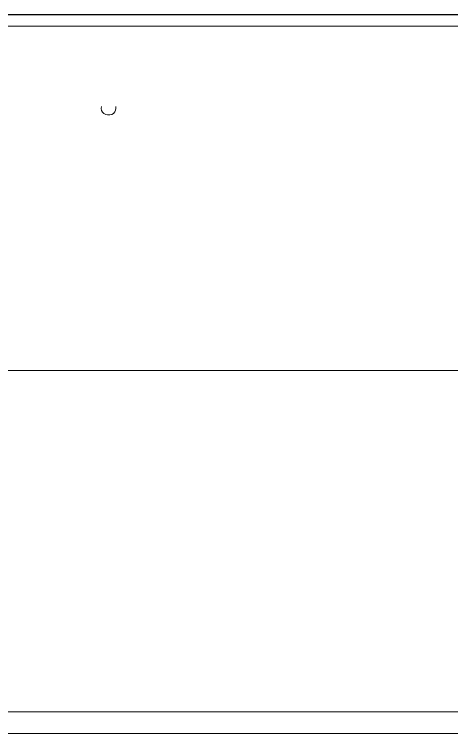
# Model space of a CAD drawing. Header units: millimetres. Extents: x 70151 to 230897, y 35202 to 113211.
# Drawn here: x 178413.1 to 178460.7, y 69177.3 to 69255.6 of the extents above; entities that cross this region are included whole.
import ezdxf

# ---------------------------------------------------------------- set-up
doc = ezdxf.new("R2010")
doc.units = ezdxf.units.MM
doc.header["$LTSCALE"] = 50
doc.layers.add('2-con', color=2, linetype='Continuous')
doc.layers.add('mark-B', color=2, linetype='Continuous', lineweight=20)

# ---------------------------------------------------------------- blocks, each defined once
blk = doc.blocks.new('무풍1WAY 대형')
at = {"layer": 'mark-B'}
for p, q in [((289.26, -420.237), (-384.836, -420.237)), ((-550.527, -496.135), (550.963, -496.135)), ((0.012, -496.114), (551.724, -496.114))]:
    blk.add_line(p, q, dxfattribs=at)
for start_param, end_param in [(2.882904, 6.283185), (0, 0.25879)]:
    blk.add_ellipse((231.547, -485.908), major_axis=(-0.797, 0), ratio=0.913545, start_param=start_param, end_param=end_param, dxfattribs=at)
for points in [[(254.92, -417.851), (198.508, -417.851), (142.097, -417.851), (85.686, -417.851)], [(0.868, -457.36), (179.509, -457.36), (358.151, -457.36), (536.794, -457.36)], [(551.586, -494.856), (368.127, -494.856), (184.669, -494.856), (1.21, -494.856)], [(551.583, -496.093), (367.726, -496.093), (183.869, -496.093), (0.012, -496.093)]]:
    blk.add_open_spline(points, degree=3, dxfattribs=at)
blk = doc.blocks.new('dpdjzjs')
at = {"layer": 'mark-B', "rotation": 180}
blk.add_blockref('무풍1WAY 대형', (178654.915, 88751.491), dxfattribs=at)

msp = doc.modelspace()

# ---------------------------------------------------------------- block references
at = {"layer": '2-con'}
msp.add_blockref('dpdjzjs', (0, -19992.043), dxfattribs=at)

doc.saveas('drawing.dxf')
